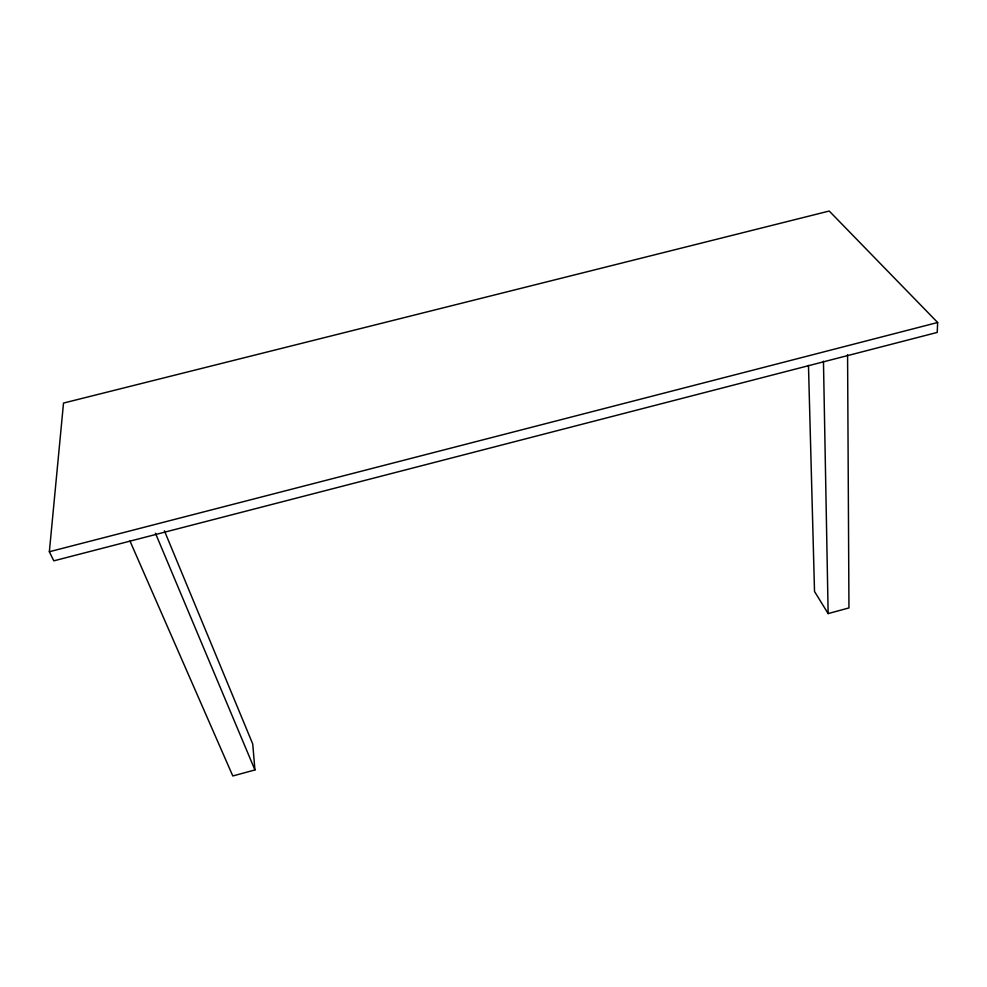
<?xml version="1.0" encoding="UTF-8"?>
<svg xmlns="http://www.w3.org/2000/svg" width="987" height="987" viewBox="0 0 987 987"><rect width="100%" height="100%" fill="white"/><g stroke="black" fill="none" stroke-linecap="round" stroke-linejoin="round"><path stroke-width="1.48" d="M937.65 322.502L937.231 332.422L53.804 560.838L49.35 551.733L63.513 403.066L829.216 211.033L937.65 322.502L49.35 551.733M808.476 365.412L814.522 591.497L828.142 613.581L848.956 607.93L847.574 354.666M164.41 530.809L252.734 743.988L254.93 769.946L232.796 775.967L129.988 541.036M155.428 533.214L254.93 769.946M823.454 361.193L828.142 613.581"/></g></svg>
